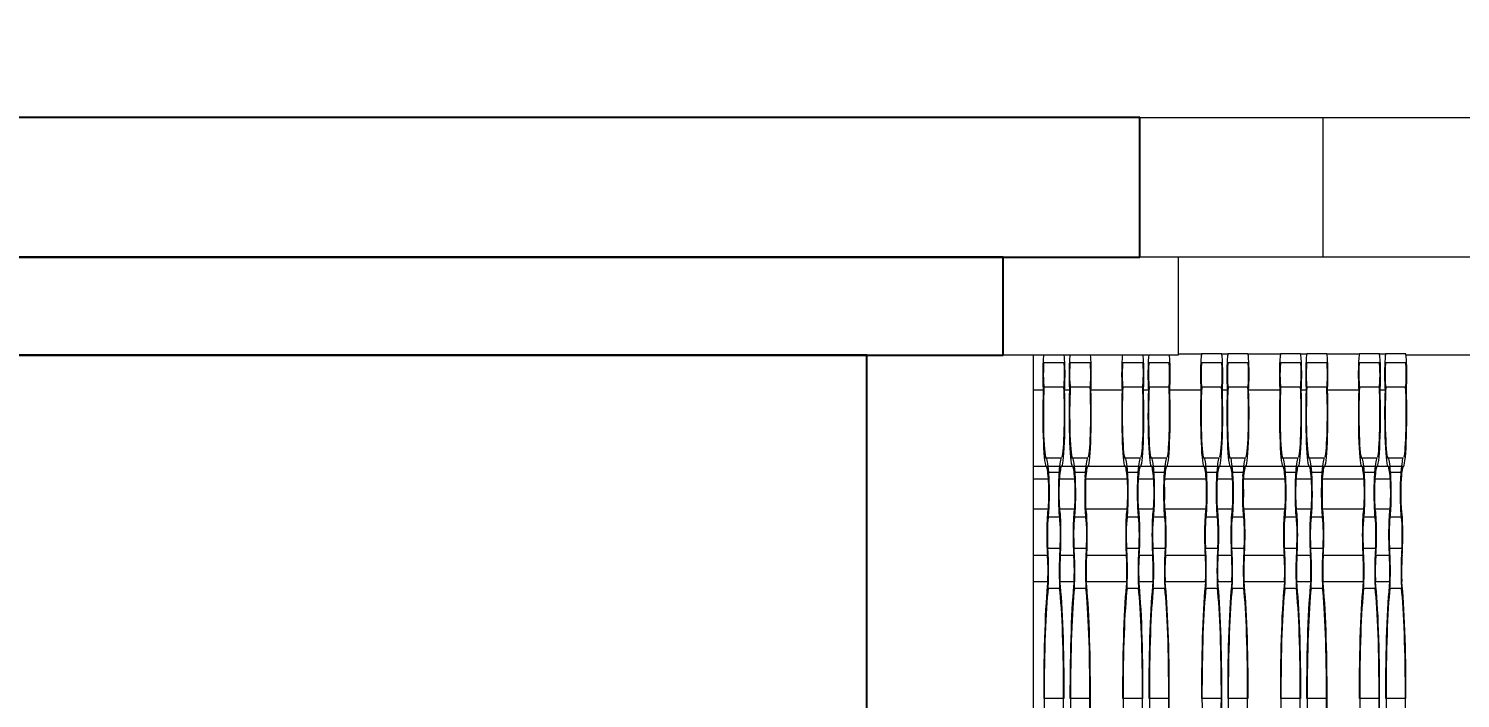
# Model space of a CAD drawing. Header units: millimetres. Extents: x -2196631 to 160, y -11674 to 51770.
# Drawn here: x -1033480 to -1032968, y 34814 to 35053 of the extents above; entities that cross this region are included whole.
import ezdxf
from ezdxf.enums import TextEntityAlignment as Align

# ---------------------------------------------------------------- set-up
doc = ezdxf.new("R2010")
doc.units = ezdxf.units.MM
doc.linetypes.add('DM1', pattern=[0.35, 0.05, -0.05, 0.2, -0.05])
doc.layers.add('28 Xref BA305$0$A-FLOR-HRAL', color=11, linetype='Continuous', lineweight=9)
doc.layers.add('28 Xref BA305$0$A-GENM', color=13, linetype='Continuous', lineweight=18)
doc.styles.add('E100', font='ROMTH.shx', dxfattribs={"width": 0.85})
doc.styles.add('E175', font='ROMTH.shx', dxfattribs={"width": 0.85, "height": 4})
doc.styles.add('Romens', font='romans.shx', dxfattribs={"width": 0.8})
doc.dimstyles.new('AA-50 mm', dxfattribs={"dimtxt": 120, "dimasz": 120, "dimexe": 160, "dimexo": 12, "dimgap": 100, "dimtad": 1, "dimdec": 0, "dimzin": 0, "dimdsep": 46, "dimtxsty": 'Romens', "dimcen": 0.3, "dimdle": 2, "dimclrd": 1, "dimclre": 1, "dimclrt": 3, "dimadec": 0, "dimazin": 0, "dimtfac": 1, "dimtdec": 0, "dimtix": 1, "dimtmove": 1, "dimatfit": 3, "dimfxl": 0, "dimtolj": 1, "dimtzin": 0, "dimarcsym": 0})

# ---------------------------------------------------------------- blocks, each defined once
blk = doc.blocks.new('28 Xref BA305$0$Railings 47 - Railings 1-3143273-ZONE A_SECTION H')
at = {"layer": '28 Xref BA305$0$A-FLOR-HRAL', "color": 2}
for p, q in [((-1076127.36, 2150), (-1075787.85, 2150)), ((-1075787.85, 2100), (-1076127.36, 2100)), ((-1075833.33, 2065), (-1076097.83, 2065))]:
    blk.add_line(p, q, dxfattribs=at)
blk = doc.blocks.new('28 Xref BA305')
at = {"layer": '28 Xref BA305$0$A-FLOR-HRAL', "color": 2, "lineweight": 25}
for p, q in [((-1033082.53758, 2150), (-1033864.1423, 2150)), ((-1033082.53758, 2100), (-1033082.53758, 2150)), ((-1033864.1423, 2100), (-1033082.53758, 2100)), ((-1033131.36488, 2100), (-1033812.76986, 2100)), ((-1033131.36488, 2065), (-1033131.36488, 2100)), ((-1033812.76986, 2065), (-1033131.36488, 2065)), ((-1033180.19219, 2065), (-1033749.14147, 2065)), ((-1033180.19219, 1715), (-1033180.19219, 2065))]:
    blk.add_line(p, q, dxfattribs=at)
at = {"layer": '28 Xref BA305$0$A-FLOR-HRAL', "color": 2}
for p, q in [((-1033082.53758, 2150), (-1033017.03673, 2150)), ((-1033017.03673, 2100), (-1033017.03673, 2150)), ((-1033017.03673, 2100), (-1033082.53758, 2100)), ((-1033068.82501, 2100), (-1033068.82501, 2065)), ((-1033068.82501, 2065), (-1033131.36488, 2065))]:
    blk.add_line(p, q, dxfattribs=at)
at = {"layer": '28 Xref BA305$0$A-FLOR-HRAL', "color": 255}
blk.add_line((-1033120.61328, 1715), (-1033120.61328, 2065), dxfattribs=at)
at = {"layer": '28 Xref BA305$0$A-GENM', "color": 255}
for p, q in [((-1033116.8421, 2062.44567), (-1033113.27171, 2062.44567)), ((-1033113.27171, 2062.44567), (-1033109.70133, 2062.44567)), ((-1033107.44398, 2062.44567), (-1033103.8736, 2062.44567)), ((-1033103.8736, 2062.44567), (-1033100.30322, 2062.44567)), ((-1033088.64776, 2062.44567), (-1033085.07738, 2062.44567)), ((-1033085.07738, 2062.44567), (-1033081.507, 2062.44567)), ((-1033079.24965, 2062.44567), (-1033075.67927, 2062.44567)), ((-1033075.67927, 2062.44567), (-1033072.10888, 2062.44567)), ((-1033060.88422, 2062.44567), (-1033060.45342, 2062.44567)), ((-1033060.45342, 2062.44567), (-1033056.88304, 2062.44567)), ((-1033056.88304, 2062.44567), (-1033053.31266, 2062.44567)), ((-1033051.05531, 2062.44567), (-1033047.48493, 2062.44567)), ((-1033047.48493, 2062.44567), (-1033043.91455, 2062.44567)), ((-1033032.24151, 2062.44567), (-1033028.67113, 2062.44567)), ((-1033028.67113, 2062.44567), (-1033025.10075, 2062.44567)), ((-1033022.86097, 2062.44567), (-1033019.29059, 2062.44567)), ((-1033019.29059, 2062.44567), (-1033015.72021, 2062.44567)), ((-1033004.06475, 2062.44567), (-1033000.49437, 2062.44567)), ((-1033000.49437, 2062.44567), (-1032996.92399, 2062.44567)), ((-1032994.66664, 2062.44567), (-1032991.09626, 2062.44567)), ((-1032991.09626, 2062.44567), (-1032987.52588, 2062.44567)), ((-1033120.61328, 2052.60624), (-1033117.09536, 2052.60624)), ((-1033117.15328, 2053.69036), (-1033109.71965, 2053.69036)), ((-1033109.67739, 2052.60624), (-1033107.69725, 2052.60624)), ((-1033107.75517, 2053.69036), (-1033100.32153, 2053.69036)), ((-1033100.27928, 2052.60624), (-1033088.90103, 2052.60624)), ((-1033088.76302, 2053.69036), (-1033088.62945, 2053.69036)), ((-1033088.76302, 2053.69036), (-1033081.52531, 2053.69036)), ((-1033081.48305, 2052.60624), (-1033079.50291, 2052.60624)), ((-1033079.56084, 2053.69036), (-1033072.1272, 2053.69036)), ((-1033072.08494, 2052.60624), (-1033060.70669, 2052.60624)), ((-1033060.76461, 2053.69036), (-1033053.33097, 2053.69036)), ((-1033053.28872, 2052.60624), (-1033051.30858, 2052.60624)), ((-1033051.3665, 2053.69036), (-1033043.93286, 2053.69036)), ((-1033043.89061, 2052.60624), (-1033032.49478, 2052.60624)), ((-1033032.5527, 2053.69036), (-1033025.11907, 2053.69036)), ((-1033025.07681, 2052.60624), (-1033023.11424, 2052.60624)), ((-1033023.17216, 2053.69036), (-1033015.73853, 2053.69036)), ((-1033015.69627, 2052.60624), (-1033004.31802, 2052.60624)), ((-1033004.37594, 2053.69036), (-1032996.9423, 2053.69036)), ((-1032996.90005, 2052.60624), (-1032994.91991, 2052.60624)), ((-1032994.97783, 2053.69036), (-1032987.54419, 2053.69036)), ((-1033116.64183, 2028.38284), (-1033115.99288, 2028.38284)), ((-1033116.64183, 2028.38284), (-1033110.55055, 2028.38284)), ((-1033107.2935, 2028.38284), (-1033106.59477, 2028.38284)), ((-1033107.2935, 2028.38284), (-1033101.15243, 2028.38284)), ((-1033088.49727, 2028.38284), (-1033087.79855, 2028.38284)), ((-1033088.49727, 2028.38284), (-1033082.35621, 2028.38284)), ((-1033079.09916, 2028.38284), (-1033078.40043, 2028.38284)), ((-1033079.09916, 2028.38284), (-1033072.9581, 2028.38284)), ((-1033060.30294, 2028.38284), (-1033059.60421, 2028.38284)), ((-1033060.30294, 2028.38284), (-1033054.16187, 2028.38284)), ((-1033050.90482, 2028.38284), (-1033050.2061, 2028.38284)), ((-1033050.90482, 2028.38284), (-1033044.76376, 2028.38284)), ((-1033032.09103, 2028.38284), (-1033031.3923, 2028.38284)), ((-1033032.09103, 2028.38284), (-1033025.94996, 2028.38284)), ((-1033022.71049, 2028.38284), (-1033022.01176, 2028.38284)), ((-1033022.71049, 2028.38284), (-1033016.56943, 2028.38284)), ((-1033003.91426, 2028.38284), (-1033003.21554, 2028.38284)), ((-1033003.91426, 2028.38284), (-1032997.7732, 2028.38284)), ((-1032994.51615, 2028.38284), (-1032993.81742, 2028.38284)), ((-1032994.51615, 2028.38284), (-1032988.37509, 2028.38284)), ((-1033120.61328, 2025.37921), (-1033115.99005, 2025.37921)), ((-1033120.61328, 2025.34365), (-1033116.0625, 2025.34365)), ((-1033115.99005, 2025.34365), (-1033110.48093, 2025.34365)), ((-1033115.45488, 2023.16722), (-1033111.43978, 2023.16722)), ((-1033111.22493, 2025.34365), (-1033106.66439, 2025.34365)), ((-1033111.22142, 2025.37921), (-1033106.59194, 2025.37921)), ((-1033111.22142, 2025.37921), (-1033110.55338, 2025.37921)), ((-1033106.59194, 2025.34365), (-1033101.08282, 2025.34365)), ((-1033106.05677, 2023.16722), (-1033102.04167, 2023.16722)), ((-1033101.82682, 2025.34365), (-1033087.86816, 2025.34365)), ((-1033101.8233, 2025.37921), (-1033087.79572, 2025.37921)), ((-1033101.8233, 2025.37921), (-1033101.15526, 2025.37921)), ((-1033087.79572, 2025.34365), (-1033082.28659, 2025.34365)), ((-1033087.26055, 2023.16722), (-1033083.24545, 2023.16722)), ((-1033083.03059, 2025.34365), (-1033078.47005, 2025.34365)), ((-1033083.02708, 2025.37921), (-1033078.3976, 2025.37921)), ((-1033083.02708, 2025.37921), (-1033082.35904, 2025.37921)), ((-1033078.3976, 2025.34365), (-1033072.88848, 2025.34365)), ((-1033077.86243, 2023.16722), (-1033073.84734, 2023.16722)), ((-1033073.63248, 2025.34365), (-1033059.67383, 2025.34365)), ((-1033073.62897, 2025.37921), (-1033059.60138, 2025.37921)), ((-1033073.62897, 2025.37921), (-1033072.96093, 2025.37921)), ((-1033059.60138, 2025.34365), (-1033054.09226, 2025.34365)), ((-1033059.06621, 2023.16722), (-1033055.05111, 2023.16722)), ((-1033054.83625, 2025.34365), (-1033050.27571, 2025.34365)), ((-1033054.83274, 2025.37921), (-1033050.20327, 2025.37921)), ((-1033054.83274, 2025.37921), (-1033054.1647, 2025.37921)), ((-1033050.20327, 2025.34365), (-1033044.69415, 2025.34365)), ((-1033049.6681, 2023.16722), (-1033045.653, 2023.16722)), ((-1033045.43814, 2025.34365), (-1033031.46192, 2025.34365)), ((-1033045.43463, 2025.37921), (-1033031.38947, 2025.37921)), ((-1033045.43463, 2025.37921), (-1033044.76659, 2025.37921)), ((-1033031.38947, 2025.34365), (-1033025.88035, 2025.34365)), ((-1033030.8543, 2023.16722), (-1033026.8392, 2023.16722)), ((-1033026.62435, 2025.34365), (-1033022.08138, 2025.34365)), ((-1033026.62083, 2025.37921), (-1033025.95279, 2025.37921)), ((-1033026.62083, 2025.37921), (-1033022.00893, 2025.37921)), ((-1033022.00893, 2025.34365), (-1033016.49981, 2025.34365)), ((-1033021.47376, 2023.16722), (-1033017.45866, 2023.16722)), ((-1033017.24381, 2025.34365), (-1033003.28515, 2025.34365)), ((-1033017.2403, 2025.37921), (-1033003.21271, 2025.37921)), ((-1033017.2403, 2025.37921), (-1033016.57225, 2025.37921)), ((-1033003.21271, 2025.34365), (-1032997.70359, 2025.34365)), ((-1033002.67754, 2023.16722), (-1032998.66244, 2023.16722)), ((-1032998.44758, 2025.34365), (-1032993.88704, 2025.34365)), ((-1032998.44407, 2025.37921), (-1032993.8146, 2025.37921)), ((-1032998.44407, 2025.37921), (-1032997.77603, 2025.37921)), ((-1032993.8146, 2025.34365), (-1032988.30547, 2025.34365)), ((-1032993.27942, 2023.16722), (-1032989.26433, 2023.16722)), ((-1032989.04596, 2025.37921), (-1032988.37792, 2025.37921)), ((-1033120.61328, 2020.81345), (-1033115.22104, 2020.81345)), ((-1033111.57019, 2020.81345), (-1033105.82293, 2020.81345)), ((-1033101.9968, 2020.81345), (-1033087.0267, 2020.81345)), ((-1033083.37586, 2020.81345), (-1033077.62859, 2020.81345)), ((-1033073.80247, 2020.81345), (-1033058.83237, 2020.81345)), ((-1033055.18152, 2020.81345), (-1033049.43425, 2020.81345)), ((-1033045.59056, 2020.81345), (-1033030.62046, 2020.81345)), ((-1033026.96961, 2020.81345), (-1033021.23992, 2020.81345)), ((-1033017.41379, 2020.81345), (-1033002.44369, 2020.81345)), ((-1032998.79285, 2020.81345), (-1032993.04558, 2020.81345)), ((-1033120.61328, 2010.15721), (-1033115.26477, 2010.15721)), ((-1033115.64514, 2007.19297), (-1033111.32961, 2007.19297)), ((-1033111.55371, 2010.15721), (-1033105.86666, 2010.15721)), ((-1033106.24703, 2007.19297), (-1033101.9315, 2007.19297)), ((-1033102.04053, 2010.15721), (-1033087.07043, 2010.15721)), ((-1033087.45081, 2007.19297), (-1033083.13528, 2007.19297)), ((-1033083.35938, 2010.15721), (-1033077.67232, 2010.15721)), ((-1033078.05269, 2007.19297), (-1033073.73716, 2007.19297)), ((-1033073.8462, 2010.15721), (-1033058.8761, 2010.15721)), ((-1033059.25647, 2007.19297), (-1033054.94094, 2007.19297)), ((-1033055.16504, 2010.15721), (-1033049.47798, 2010.15721)), ((-1033049.85836, 2007.19297), (-1033045.54283, 2007.19297)), ((-1033045.63429, 2010.15721), (-1033030.66419, 2010.15721)), ((-1033031.04456, 2007.19297), (-1033026.72903, 2007.19297)), ((-1033026.95313, 2010.15721), (-1033021.28365, 2010.15721)), ((-1033021.66402, 2007.19297), (-1033017.34849, 2007.19297)), ((-1033017.45752, 2010.15721), (-1033002.48742, 2010.15721)), ((-1033002.8678, 2007.19297), (-1032998.55227, 2007.19297)), ((-1032998.77637, 2010.15721), (-1032993.08931, 2010.15721)), ((-1032993.46969, 2007.19297), (-1032989.15415, 2007.19297)), ((-1033115.71908, 1996.06582), (-1033111.06098, 1996.06582)), ((-1033106.32097, 1996.06582), (-1033101.66287, 1996.06582)), ((-1033087.52475, 1996.06582), (-1033082.86665, 1996.06582)), ((-1033078.12663, 1996.06582), (-1033073.46854, 1996.06582)), ((-1033059.33041, 1996.06582), (-1033054.67231, 1996.06582)), ((-1033049.9323, 1996.06582), (-1033045.2742, 1996.06582)), ((-1033031.1185, 1996.06582), (-1033026.4604, 1996.06582)), ((-1033021.73796, 1996.06582), (-1033017.07986, 1996.06582)), ((-1033002.94174, 1996.06582), (-1032998.28364, 1996.06582)), ((-1032993.54363, 1996.06582), (-1032988.88553, 1996.06582)), ((-1033120.61328, 1993.55123), (-1033115.58816, 1993.55123)), ((-1033111.24246, 1993.55123), (-1033106.19005, 1993.55123)), ((-1033101.84435, 1993.55123), (-1033087.39383, 1993.55123)), ((-1033083.04813, 1993.55123), (-1033077.99571, 1993.55123)), ((-1033073.65002, 1993.55123), (-1033059.19949, 1993.55123)), ((-1033054.85379, 1993.55123), (-1033049.80138, 1993.55123)), ((-1033045.45568, 1993.55123), (-1033030.98758, 1993.55123)), ((-1033026.64188, 1993.55123), (-1033021.60704, 1993.55123)), ((-1033017.26134, 1993.55123), (-1033002.81082, 1993.55123)), ((-1032998.46512, 1993.55123), (-1032993.41271, 1993.55123)), ((-1033120.61328, 1984.10303), (-1033115.44822, 1984.10303)), ((-1033115.32646, 1981.74273), (-1033111.21696, 1981.74273)), ((-1033111.31241, 1984.10303), (-1033106.05011, 1984.10303)), ((-1033105.92835, 1981.74273), (-1033101.81885, 1981.74273)), ((-1033101.9143, 1984.10303), (-1033087.25389, 1984.10303)), ((-1033087.13213, 1981.74273), (-1033083.02263, 1981.74273)), ((-1033083.11808, 1984.10303), (-1033077.85577, 1984.10303)), ((-1033077.73402, 1981.74273), (-1033073.62451, 1981.74273)), ((-1033073.71997, 1984.10303), (-1033059.05955, 1984.10303)), ((-1033058.93779, 1981.74273), (-1033054.82829, 1981.74273)), ((-1033054.92374, 1984.10303), (-1033049.66144, 1984.10303)), ((-1033049.53968, 1981.74273), (-1033045.43018, 1981.74273)), ((-1033045.52563, 1984.10303), (-1033030.84764, 1984.10303)), ((-1033030.72588, 1981.74273), (-1033026.61638, 1981.74273)), ((-1033026.71183, 1984.10303), (-1033021.4671, 1984.10303)), ((-1033021.34534, 1981.74273), (-1033017.23584, 1981.74273)), ((-1033017.33129, 1984.10303), (-1033002.67088, 1984.10303)), ((-1033002.54912, 1981.74273), (-1032998.43962, 1981.74273)), ((-1032998.53507, 1984.10303), (-1032993.27276, 1984.10303)), ((-1032993.15101, 1981.74273), (-1032989.04151, 1981.74273)), ((-1033116.73303, 1942.49215), (-1033109.81039, 1942.49215)), ((-1033107.33492, 1942.49215), (-1033100.41228, 1942.49215)), ((-1033088.5387, 1942.49215), (-1033081.61606, 1942.49215)), ((-1033079.14059, 1942.49215), (-1033072.21795, 1942.49215)), ((-1033060.34436, 1942.49215), (-1033053.42172, 1942.49215)), ((-1033050.94625, 1942.49215), (-1033044.02361, 1942.49215)), ((-1033032.13245, 1942.49215), (-1033025.20981, 1942.49215)), ((-1033022.75191, 1942.49215), (-1033015.82927, 1942.49215)), ((-1033003.95569, 1942.49215), (-1032997.03305, 1942.49215)), ((-1032994.55758, 1942.49215), (-1032987.63494, 1942.49215))]:
    blk.add_line(p, q, dxfattribs=at)
at = {"layer": '28 Xref BA305$0$A-GENM', "color": 2}
for p, q in [((-1033068.82501, 2065.44567), (-1033060.47316, 2065.44567)), ((-1033056.88304, 2065.44567), (-1033060.47316, 2065.44567)), ((-1033053.29292, 2065.44567), (-1033056.88304, 2065.44567)), ((-1033053.29292, 2065.44567), (-1033051.07505, 2065.44567)), ((-1033047.48493, 2065.44567), (-1033051.07505, 2065.44567)), ((-1033043.89481, 2065.44567), (-1033047.48493, 2065.44567)), ((-1033043.89481, 2065.44567), (-1033032.26126, 2065.44567)), ((-1033028.67113, 2065.44567), (-1033032.26126, 2065.44567)), ((-1033025.08101, 2065.44567), (-1033028.67113, 2065.44567)), ((-1033025.08101, 2065.44567), (-1033022.88072, 2065.44567)), ((-1033019.29059, 2065.44567), (-1033022.88072, 2065.44567)), ((-1033015.70047, 2065.44567), (-1033019.29059, 2065.44567)), ((-1033015.70047, 2065.44567), (-1033004.08449, 2065.44567)), ((-1033000.49437, 2065.44567), (-1033004.08449, 2065.44567)), ((-1032996.90425, 2065.44567), (-1033000.49437, 2065.44567)), ((-1032996.90425, 2065.44567), (-1032994.68638, 2065.44567)), ((-1032991.09626, 2065.44567), (-1032994.68638, 2065.44567)), ((-1032987.50613, 2065.44567), (-1032991.09626, 2065.44567))]:
    blk.add_line(p, q, dxfattribs=at)
at = {"layer": '28 Xref BA305$0$A-GENM', "color": 255}
for centre, major_axis, start_param, end_param in [((-1033116.77545, 2058.09821), (0, 7.47389), 0.429973116, 2.396199342), ((-1033116.77545, 2058.09821), (0, 4.47389), 0.238298967, 2.969560471), ((-1033109.76798, 2058.09821), (0, 4.47389), 3.313624836, 6.044886341), ((-1033109.76798, 2058.09821), (0, 7.47389), 3.886985965, 5.853212191), ((-1033107.37734, 2058.09821), (0, 7.47389), 0.429973116, 2.396199342), ((-1033107.37734, 2058.09821), (0, 4.47389), 0.238298966, 2.969560471), ((-1033100.36987, 2058.09821), (0, 4.47389), 3.313624836, 6.044886341), ((-1033100.36987, 2058.09821), (0, 7.47389), 3.886985965, 5.853212191), ((-1033088.58111, 2058.09821), (0, 7.47389), 0.39718904, 2.396199342), ((-1033088.58111, 2058.09821), (0, 4.47389), 0.238298965, 2.969560472), ((-1033081.57364, 2058.09821), (0, 4.47389), 3.313624836, 6.044886341), ((-1033081.57364, 2058.09821), (0, 7.47389), 3.886985965, 5.853212191), ((-1033079.183, 2058.09821), (0, 7.47389), 0.429973116, 2.396199342), ((-1033079.183, 2058.09821), (0, 4.47389), 0.238298966, 2.969560471), ((-1033072.17553, 2058.09821), (0, 4.47389), 3.313624836, 6.044886341), ((-1033072.17553, 2058.09821), (0, 7.47389), 3.886985965, 5.853212191), ((-1033060.38678, 2058.09821), (0, 7.47389), 0.184194838, 2.396199342), ((-1033060.38678, 2058.09821), (0, 4.47389), 0.238298967, 2.969560471), ((-1033053.37931, 2058.09821), (0, 4.47389), 3.313624836, 6.044886341), ((-1033053.37931, 2058.09821), (0, 7.47389), 3.886985965, 6.09899047), ((-1033050.98866, 2058.09821), (0, 7.47389), 0.184194838, 2.396199342), ((-1033050.98866, 2058.09821), (0, 4.47389), 0.238298967, 2.969560471), ((-1033043.98119, 2058.09821), (0, 4.47389), 3.313624836, 6.044886341), ((-1033043.98119, 2058.09821), (0, 7.47389), 3.886985965, 6.098990469), ((-1033032.17487, 2058.09821), (0, 7.47389), 0.184194838, 2.396199342), ((-1033032.17487, 2058.09821), (0, 4.47389), 0.238298966, 2.969560472), ((-1033025.1674, 2058.09821), (0, 4.47389), 3.313624835, 6.044886341), ((-1033025.1674, 2058.09821), (0, 7.47389), 3.886985965, 6.09899047), ((-1033022.79433, 2058.09821), (0, 7.47389), 0.184194838, 2.396199342), ((-1033022.79433, 2058.09821), (0, 4.47389), 0.238298967, 2.969560471), ((-1033015.78686, 2058.09821), (0, 4.47389), 3.313624835, 6.044886341), ((-1033015.78686, 2058.09821), (0, 7.47389), 3.886985965, 6.09899047), ((-1033003.9981, 2058.09821), (0, 7.47389), 0.184194838, 2.396199342), ((-1033003.9981, 2058.09821), (0, 4.47389), 0.238298966, 2.969560471), ((-1032996.99063, 2058.09821), (0, 4.47389), 3.313624837, 6.044886341), ((-1032996.99063, 2058.09821), (0, 7.47389), 3.886985965, 6.09899047), ((-1032994.59999, 2058.09821), (0, 7.47389), 0.184194838, 2.396199342), ((-1032994.59999, 2058.09821), (0, 4.47389), 0.238298967, 2.969560471), ((-1032987.59252, 2058.09821), (0, 4.47389), 3.313624835, 6.044886342), ((-1032987.59252, 2058.09821), (0, 7.47389), 3.886985965, 6.09899047), ((-1033116.0625, 2043.88754), (0, 18.54389), 1.08131768, 3.203535979), ((-1033116.0625, 2043.88754), (0, 15.54389), 0.888399921, 3.212619668), ((-1033110.48093, 2043.88754), (0, 18.54389), 3.079649328, 5.201867627), ((-1033110.48093, 2043.88754), (0, 15.54389), 3.328812278, 5.394785386), ((-1033106.66439, 2043.88754), (0, 18.54389), 1.08131768, 3.203535979), ((-1033106.66439, 2043.88754), (0, 15.54389), 0.888399921, 3.212619668), ((-1033101.08282, 2043.88754), (0, 18.54389), 3.079649328, 5.201867627), ((-1033101.08282, 2043.88754), (0, 15.54389), 3.328812278, 5.394785386), ((-1033087.86816, 2043.88754), (0, 18.54389), 1.08131768, 3.203535979), ((-1033087.86816, 2043.88754), (0, 15.54389), 0.888399921, 3.212619668), ((-1033082.28659, 2043.88754), (0, 18.54389), 3.079649328, 5.201867627), ((-1033082.28659, 2043.88754), (0, 15.54389), 3.328812278, 5.394785386), ((-1033078.47005, 2043.88754), (0, 18.54389), 1.08131768, 3.203535979), ((-1033078.47005, 2043.88754), (0, 15.54389), 0.888399921, 3.212619668), ((-1033072.88848, 2043.88754), (0, 18.54389), 3.079649328, 5.201867627), ((-1033072.88848, 2043.88754), (0, 15.54389), 3.328812278, 5.394785386), ((-1033059.67383, 2043.88754), (0, 18.54389), 1.08131768, 3.203535979), ((-1033059.67383, 2043.88754), (0, 15.54389), 0.888399921, 3.212619668), ((-1033054.09226, 2043.88754), (0, 18.54389), 3.079649328, 5.201867627), ((-1033054.09226, 2043.88754), (0, 15.54389), 3.328812278, 5.394785386), ((-1033050.27571, 2043.88754), (0, 18.54389), 1.08131768, 3.203535979), ((-1033050.27571, 2043.88754), (0, 15.54389), 0.888399921, 3.212619668), ((-1033044.69415, 2043.88754), (0, 18.54389), 3.079649328, 5.201867628), ((-1033044.69415, 2043.88754), (0, 15.54389), 3.328812278, 5.394785386), ((-1033031.46192, 2043.88754), (0, 18.54389), 1.08131768, 3.203535979), ((-1033031.46192, 2043.88754), (0, 15.54389), 0.888399921, 3.212619668), ((-1033025.88035, 2043.88754), (0, 18.54389), 3.079649328, 5.201867627), ((-1033025.88035, 2043.88754), (0, 15.54389), 3.328812278, 5.394785386), ((-1033022.08138, 2043.88754), (0, 18.54389), 1.08131768, 3.203535979), ((-1033022.08138, 2043.88754), (0, 15.54389), 0.888399921, 3.212619668), ((-1033016.49981, 2043.88754), (0, 18.54389), 3.079649328, 5.201867627), ((-1033016.49981, 2043.88754), (0, 15.54389), 3.328812278, 5.394785386), ((-1033003.28515, 2043.88754), (0, 18.54389), 1.08131768, 3.203535979), ((-1033003.28515, 2043.88754), (0, 15.54389), 0.888399921, 3.212619668), ((-1032997.70359, 2043.88754), (0, 18.54389), 3.079649328, 5.201867627), ((-1032997.70359, 2043.88754), (0, 15.54389), 3.328812278, 5.394785386), ((-1032993.88704, 2043.88754), (0, 18.54389), 1.08131768, 3.203535979), ((-1032993.88704, 2043.88754), (0, 15.54389), 0.888399921, 3.212619668), ((-1032988.30547, 2043.88754), (0, 18.54389), 3.079649328, 5.201867627), ((-1032988.30547, 2043.88754), (0, 15.54389), 3.328812278, 5.394785386), ((-1033116.04253, 2004.61622), (0, 23.77963), 5.607248826, 6.250099204), ((-1033110.5009, 2004.61622), (0, 23.77963), 0.033086103, 0.675936481), ((-1033106.64441, 2004.61622), (0, 23.77963), 5.607248826, 6.250099204), ((-1033101.10279, 2004.61622), (0, 23.77963), 0.033086103, 0.675936481), ((-1033087.84819, 2004.61622), (0, 23.77963), 5.607248826, 6.250099204), ((-1033082.30657, 2004.61622), (0, 23.77963), 0.033086103, 0.675936481), ((-1033078.45008, 2004.61622), (0, 23.77963), 5.607248826, 6.250099204), ((-1033072.90845, 2004.61622), (0, 23.77963), 0.033086103, 0.675936481), ((-1033059.65385, 2004.61622), (0, 23.77963), 5.607248826, 6.250099204), ((-1033054.11223, 2004.61622), (0, 23.77963), 0.033086103, 0.675936481), ((-1033050.25574, 2004.61622), (0, 23.77963), 5.607248826, 6.250099204), ((-1033044.71412, 2004.61622), (0, 23.77963), 0.033086103, 0.675936481), ((-1033031.44194, 2004.61622), (0, 23.77963), 5.607248826, 6.250099204), ((-1033025.90032, 2004.61622), (0, 23.77963), 0.033086103, 0.675936481), ((-1033022.0614, 2004.61622), (0, 23.77963), 5.607248826, 6.250099204), ((-1033016.51978, 2004.61622), (0, 23.77963), 0.033086103, 0.675936481), ((-1033003.26518, 2004.61622), (0, 23.77963), 5.607248826, 6.250099205), ((-1032997.72356, 2004.61622), (0, 23.77963), 0.033086103, 0.675936481), ((-1032993.86707, 2004.61622), (0, 23.77963), 5.607248826, 6.250099205), ((-1032988.32545, 2004.61622), (0, 23.77963), 0.033086103, 0.675936481), ((-1033116.04253, 2004.61622), (0, 20.77963), 5.606218081, 6.243161425), ((-1033115.4703, 2015.71963), (0, 9.44569), 3.58637409, 5.620697166), ((-1033111.07313, 2015.71963), (0, 9.44569), 0.662488141, 2.696811217), ((-1033110.5009, 2004.61622), (0, 20.77963), 0.040023882, 0.676967227), ((-1033106.64441, 2004.61622), (0, 20.77963), 5.60621808, 6.243161425), ((-1033106.07218, 2015.71963), (0, 9.44569), 3.58637409, 5.620697165), ((-1033101.67502, 2015.71963), (0, 9.44569), 0.662488141, 2.696811217), ((-1033102.81829, 2004.61622), (0, 20.77963), 5.60621808, 5.712816613), ((-1033101.10279, 2004.61622), (0, 20.77963), 0.040023882, 0.676967227), ((-1033087.84819, 2004.61622), (0, 20.77963), 5.60621808, 6.243161425), ((-1033087.27596, 2015.71963), (0, 9.44569), 3.58637409, 5.620697165), ((-1033082.8788, 2015.71963), (0, 9.44569), 0.662488141, 2.696811217), ((-1033082.30657, 2004.61622), (0, 20.77963), 0.040023882, 0.676967227), ((-1033078.45008, 2004.61622), (0, 20.77963), 5.60621808, 6.243161425), ((-1033077.87785, 2015.71963), (0, 9.44569), 3.58637409, 5.620697165), ((-1033073.48068, 2015.71963), (0, 9.44569), 0.662488141, 2.696811217), ((-1033074.62395, 2004.61622), (0, 20.77963), 5.60621808, 5.712816613), ((-1033072.90845, 2004.61622), (0, 20.77963), 0.040023882, 0.676967227), ((-1033059.65385, 2004.61622), (0, 20.77963), 5.606218081, 6.243161425), ((-1033059.08162, 2015.71963), (0, 9.44569), 3.58637409, 5.620697166), ((-1033054.68446, 2015.71963), (0, 9.44569), 0.662488141, 2.696811217), ((-1033054.11223, 2004.61622), (0, 20.77963), 0.040023882, 0.676967227), ((-1033050.25574, 2004.61622), (0, 20.77963), 5.606218081, 6.243161425), ((-1033049.68351, 2015.71963), (0, 9.44569), 3.58637409, 5.620697165), ((-1033045.28635, 2015.71963), (0, 9.44569), 0.662488142, 2.696811217), ((-1033046.41204, 2004.61622), (0, 20.77963), 5.60621808, 5.722564837), ((-1033044.71412, 2004.61622), (0, 20.77963), 0.040023882, 0.676967227), ((-1033031.44194, 2004.61622), (0, 20.77963), 5.60621808, 6.243161425), ((-1033030.86972, 2015.71963), (0, 9.44569), 3.58637409, 5.620697165), ((-1033026.47255, 2015.71963), (0, 9.44569), 0.662488141, 2.696811217), ((-1033025.90032, 2004.61622), (0, 20.77963), 0.040023882, 0.676967227), ((-1033022.0614, 2004.61622), (0, 20.77963), 5.60621808, 6.243161425), ((-1033021.48918, 2015.71963), (0, 9.44569), 3.58637409, 5.620697165), ((-1033017.09201, 2015.71963), (0, 9.44569), 0.662488141, 2.696811217), ((-1033018.23528, 2004.61622), (0, 20.77963), 5.60621808, 5.712816614), ((-1033016.51978, 2004.61622), (0, 20.77963), 0.040023882, 0.676967227), ((-1033003.26518, 2004.61622), (0, 20.77963), 5.60621808, 6.243161425), ((-1033002.69295, 2015.71963), (0, 9.44569), 3.58637409, 5.620697166), ((-1032998.29579, 2015.71963), (0, 9.44569), 0.662488141, 2.696811217), ((-1032997.72356, 2004.61622), (0, 20.77963), 0.040023882, 0.676967227), ((-1032993.86707, 2004.61622), (0, 20.77963), 5.60621808, 6.243161425), ((-1032993.29484, 2015.71963), (0, 9.44569), 3.58637409, 5.620697165), ((-1032988.89767, 2015.71963), (0, 9.44569), 0.662488141, 2.696811217), ((-1032988.32545, 2004.61622), (0, 20.77963), 0.040023882, 0.676967227), ((-1033115.4703, 2015.71963), (0, 6.44569), 3.671271537, 5.623633611), ((-1033111.07313, 2015.71963), (0, 6.44569), 0.659551696, 2.61191377), ((-1033106.07218, 2015.71963), (0, 6.44569), 3.671271537, 5.623633611), ((-1033101.67502, 2015.71963), (0, 6.44569), 0.659551696, 2.61191377), ((-1033102.24606, 2015.71963), (0, 6.44569), 3.671271537, 5.623633611), ((-1033087.27596, 2015.71963), (0, 6.44569), 3.671271537, 5.623633611), ((-1033082.8788, 2015.71963), (0, 6.44569), 0.659551696, 2.61191377), ((-1033077.87785, 2015.71963), (0, 6.44569), 3.671271537, 5.623633611), ((-1033073.48068, 2015.71963), (0, 6.44569), 0.659551696, 2.61191377), ((-1033074.05172, 2015.71963), (0, 6.44569), 3.671271537, 5.623633611), ((-1033059.08162, 2015.71963), (0, 6.44569), 3.671271537, 5.623633611), ((-1033054.68446, 2015.71963), (0, 6.44569), 0.659551696, 2.61191377), ((-1033049.68351, 2015.71963), (0, 6.44569), 3.671271537, 5.623633611), ((-1033045.28635, 2015.71963), (0, 6.44569), 0.659551696, 2.61191377), ((-1033045.83982, 2015.71963), (0, 6.44569), 3.671271537, 5.623633611), ((-1033030.86972, 2015.71963), (0, 6.44569), 3.671271537, 5.623633611), ((-1033026.47255, 2015.71963), (0, 6.44569), 0.659551696, 2.61191377), ((-1033021.48918, 2015.71963), (0, 6.44569), 3.671271537, 5.623633611), ((-1033017.09201, 2015.71963), (0, 6.44569), 0.659551696, 2.61191377), ((-1033017.66305, 2015.71963), (0, 6.44569), 3.671271537, 5.62363361), ((-1033002.69295, 2015.71963), (0, 6.44569), 3.671271537, 5.623633611), ((-1032998.29579, 2015.71963), (0, 6.44569), 0.659551696, 2.61191377), ((-1032993.29484, 2015.71963), (0, 6.44569), 3.671271538, 5.623633611), ((-1032988.89767, 2015.71963), (0, 6.44569), 0.659551696, 2.61191377), ((-1033115.21311, 2000.81097), (0, 9.38201), 0.087355114, 2.455606136), ((-1033115.21311, 2000.81097), (0, 6.38201), 0.001745669, 2.409115533), ((-1033111.33032, 2000.81097), (0, 6.38201), 3.874069775, 6.281439638), ((-1033111.33032, 2000.81097), (0, 9.38201), 3.827579171, 6.195830193), ((-1033105.815, 2000.81097), (0, 9.38201), 0.087355114, 2.455606136), ((-1033105.815, 2000.81097), (0, 6.38201), 0.001745669, 2.409115533), ((-1033101.9322, 2000.81097), (0, 6.38201), 3.874069774, 6.281439638), ((-1033101.9322, 2000.81097), (0, 9.38201), 3.827579171, 6.195830193), ((-1033087.01878, 2000.81097), (0, 9.38201), 0.087355115, 2.455606136), ((-1033087.01878, 2000.81097), (0, 6.38201), 0.001745669, 2.409115533), ((-1033083.13598, 2000.81097), (0, 6.38201), 3.874069774, 6.281439638), ((-1033083.13598, 2000.81097), (0, 9.38201), 3.827579171, 6.195830193), ((-1033077.62066, 2000.81097), (0, 9.38201), 0.087355114, 2.455606136), ((-1033077.62066, 2000.81097), (0, 6.38201), 0.001745669, 2.409115533), ((-1033073.73787, 2000.81097), (0, 6.38201), 3.874069774, 6.281439638), ((-1033073.73787, 2000.81097), (0, 9.38201), 3.827579171, 6.195830193), ((-1033058.82444, 2000.81097), (0, 9.38201), 0.087355114, 2.455606136), ((-1033058.82444, 2000.81097), (0, 6.38201), 0.001745669, 2.409115533), ((-1033054.94164, 2000.81097), (0, 6.38201), 3.874069775, 6.281439638), ((-1033054.94164, 2000.81097), (0, 9.38201), 3.827579171, 6.195830193), ((-1033049.42633, 2000.81097), (0, 9.38201), 0.087355114, 2.455606136), ((-1033049.42633, 2000.81097), (0, 6.38201), 0.001745669, 2.409115533), ((-1033045.54353, 2000.81097), (0, 6.38201), 3.874069774, 6.281439638), ((-1033045.54353, 2000.81097), (0, 9.38201), 3.827579171, 6.195830193), ((-1033030.61253, 2000.81097), (0, 9.38201), 0.087355115, 2.455606136), ((-1033030.61253, 2000.81097), (0, 6.38201), 0.001745669, 2.409115533), ((-1033026.72973, 2000.81097), (0, 6.38201), 3.874069774, 6.281439638), ((-1033026.72973, 2000.81097), (0, 9.38201), 3.827579171, 6.195830193), ((-1033021.23199, 2000.81097), (0, 9.38201), 0.087355114, 2.455606136), ((-1033021.23199, 2000.81097), (0, 6.38201), 0.001745669, 2.409115533), ((-1033017.34919, 2000.81097), (0, 6.38201), 3.874069774, 6.281439638), ((-1033017.34919, 2000.81097), (0, 9.38201), 3.827579171, 6.195830193), ((-1033002.43577, 2000.81097), (0, 9.38201), 0.087355114, 2.455606136), ((-1033002.43577, 2000.81097), (0, 6.38201), 0.001745669, 2.409115533), ((-1032998.55297, 2000.81097), (0, 6.38201), 3.874069775, 6.281439638), ((-1032998.55297, 2000.81097), (0, 9.38201), 3.827579171, 6.195830193), ((-1032993.03766, 2000.81097), (0, 9.38201), 0.087355114, 2.455606136), ((-1032993.03766, 2000.81097), (0, 6.38201), 0.001745669, 2.409115533), ((-1032989.15486, 2000.81097), (0, 6.38201), 3.874069774, 6.281439638), ((-1032989.15486, 2000.81097), (0, 9.38201), 3.827579171, 6.195830193), ((-1033115.75571, 1987.94383), (0, 9.20413), 3.973143294, 5.793389832), ((-1033110.78772, 1987.94383), (0, 9.20413), 0.489795476, 2.310042013), ((-1033106.3576, 1987.94383), (0, 9.20413), 3.973143294, 5.793389832), ((-1033101.38961, 1987.94383), (0, 9.20413), 0.489795476, 2.310042013), ((-1033087.56137, 1987.94383), (0, 9.20413), 3.973143294, 5.793389831), ((-1033082.59338, 1987.94383), (0, 9.20413), 0.489795476, 2.310042013), ((-1033078.16326, 1987.94383), (0, 9.20413), 3.973143294, 5.793389832), ((-1033073.19527, 1987.94383), (0, 9.20413), 0.489795476, 2.310042013), ((-1033059.36703, 1987.94383), (0, 9.20413), 3.973143294, 5.793389832), ((-1033054.39905, 1987.94383), (0, 9.20413), 0.489795476, 2.310042013), ((-1033049.96892, 1987.94383), (0, 9.20413), 3.973143294, 5.793389832), ((-1033045.00094, 1987.94383), (0, 9.20413), 0.489795476, 2.310042013), ((-1033031.15513, 1987.94383), (0, 9.20413), 3.973143294, 5.793389832), ((-1033026.18714, 1987.94383), (0, 9.20413), 0.489795476, 2.310042013), ((-1033021.77459, 1987.94383), (0, 9.20413), 3.973143294, 5.793389832), ((-1033016.8066, 1987.94383), (0, 9.20413), 0.489795476, 2.310042013), ((-1033002.97836, 1987.94383), (0, 9.20413), 3.973143294, 5.793389832), ((-1032998.01038, 1987.94383), (0, 9.20413), 0.489795476, 2.310042013), ((-1032993.58025, 1987.94383), (0, 9.20413), 3.973143294, 5.793389831), ((-1032988.61226, 1987.94383), (0, 9.20413), 0.489795476, 2.310042013), ((-1033115.75571, 1987.94383), (0, 6.20413), 4.044828385, 5.840995842), ((-1033110.78772, 1987.94383), (0, 6.20413), 0.442189466, 2.238356922), ((-1033106.3576, 1987.94383), (0, 6.20413), 4.044828385, 5.840995842), ((-1033101.38961, 1987.94383), (0, 6.20413), 0.442189466, 2.238356922), ((-1033087.56137, 1987.94383), (0, 6.20413), 4.044828386, 5.840995842), ((-1033082.59338, 1987.94383), (0, 6.20413), 0.442189465, 2.238356922), ((-1033078.16326, 1987.94383), (0, 6.20413), 4.044828385, 5.840995842), ((-1033073.19527, 1987.94383), (0, 6.20413), 0.442189466, 2.238356922), ((-1033059.36703, 1987.94383), (0, 6.20413), 4.044828385, 5.840995842), ((-1033054.39905, 1987.94383), (0, 6.20413), 0.442189465, 2.238356922), ((-1033049.96892, 1987.94383), (0, 6.20413), 4.044828385, 5.840995842), ((-1033045.00094, 1987.94383), (0, 6.20413), 0.442189466, 2.238356922), ((-1033031.15513, 1987.94383), (0, 6.20413), 4.044828386, 5.840995842), ((-1033026.18714, 1987.94383), (0, 6.20413), 0.442189465, 2.238356922), ((-1033021.77459, 1987.94383), (0, 6.20413), 4.044828385, 5.840995842), ((-1033016.8066, 1987.94383), (0, 6.20413), 0.442189466, 2.238356922), ((-1033002.97836, 1987.94383), (0, 6.20413), 4.044828385, 5.840995842), ((-1032998.01038, 1987.94383), (0, 6.20413), 0.442189466, 2.238356922), ((-1032993.58025, 1987.94383), (0, 6.20413), 4.044828385, 5.840995842), ((-1032988.61226, 1987.94383), (0, 6.20413), 0.442189466, 2.238356922), ((-1033114.02725, 1944.09937), (0, 45.90504), 0.512658451, 1.608636473), ((-1033114.02725, 1944.09937), (0, 42.90504), 0.500454909, 1.608265121), ((-1033112.51618, 1944.09937), (0, 42.90504), 4.674920186, 5.782730398), ((-1033112.51618, 1944.09937), (0, 45.90504), 4.674548834, 5.770526856), ((-1033104.62914, 1944.09937), (0, 45.90504), 0.512658451, 1.608636473), ((-1033104.62914, 1944.09937), (0, 42.90504), 0.500454909, 1.608265121), ((-1033103.11806, 1944.09937), (0, 42.90504), 4.674920186, 5.782730398), ((-1033103.11806, 1944.09937), (0, 45.90504), 4.674548834, 5.770526856), ((-1033085.83292, 1944.09937), (0, 45.90504), 0.512658451, 1.608636473), ((-1033085.83292, 1944.09937), (0, 42.90504), 0.500454909, 1.608265121), ((-1033084.32184, 1944.09937), (0, 42.90504), 4.674920186, 5.782730398), ((-1033084.32184, 1944.09937), (0, 45.90504), 4.674548834, 5.770526856), ((-1033076.4348, 1944.09937), (0, 45.90504), 0.512658451, 1.608636473), ((-1033076.4348, 1944.09937), (0, 42.90504), 0.500454909, 1.608265121), ((-1033074.92373, 1944.09937), (0, 42.90504), 4.674920186, 5.782730398), ((-1033074.92373, 1944.09937), (0, 45.90504), 4.674548834, 5.770526856), ((-1033057.63858, 1944.09937), (0, 45.90504), 0.512658451, 1.608636473), ((-1033057.63858, 1944.09937), (0, 42.90504), 0.500454909, 1.608265121), ((-1033056.1275, 1944.09937), (0, 42.90504), 4.674920186, 5.782730398), ((-1033056.1275, 1944.09937), (0, 45.90504), 4.674548834, 5.770526856), ((-1033048.24047, 1944.09937), (0, 45.90504), 0.512658451, 1.608636473), ((-1033048.24047, 1944.09937), (0, 42.90504), 0.500454909, 1.608265121), ((-1033046.72939, 1944.09937), (0, 42.90504), 4.674920186, 5.782730398), ((-1033046.72939, 1944.09937), (0, 45.90504), 4.674548834, 5.770526856), ((-1033029.42667, 1944.09937), (0, 45.90504), 0.512658451, 1.608636473), ((-1033029.42667, 1944.09937), (0, 42.90504), 0.500454909, 1.608265121), ((-1033027.91559, 1944.09937), (0, 42.90504), 4.674920186, 5.782730398), ((-1033027.91559, 1944.09937), (0, 45.90504), 4.674548834, 5.770526856), ((-1033020.04613, 1944.09937), (0, 45.90504), 0.512658451, 1.608636473), ((-1033020.04613, 1944.09937), (0, 42.90504), 0.500454909, 1.608265121), ((-1033018.53506, 1944.09937), (0, 42.90504), 4.674920186, 5.782730398), ((-1033018.53506, 1944.09937), (0, 45.90504), 4.674548834, 5.770526856), ((-1033001.24991, 1944.09937), (0, 45.90504), 0.512658451, 1.608636473), ((-1033001.24991, 1944.09937), (0, 42.90504), 0.500454909, 1.608265121), ((-1032999.73883, 1944.09937), (0, 42.90504), 4.674920186, 5.782730398), ((-1032999.73883, 1944.09937), (0, 45.90504), 4.674548834, 5.770526856), ((-1032991.8518, 1944.09937), (0, 45.90504), 0.512658451, 1.608636473), ((-1032991.8518, 1944.09937), (0, 42.90504), 0.500454909, 1.608265121), ((-1032990.34072, 1944.09937), (0, 42.90504), 4.674920186, 5.782730398), ((-1032990.34072, 1944.09937), (0, 45.90504), 4.674548834, 5.770526856), ((-1033100.61995, 1954.93022), (0, 255.62552), 1.619472939, 2.032350564), ((-1033125.92348, 1954.93022), (0, 255.62552), 4.250834743, 4.663712369), ((-1033091.22183, 1954.93022), (0, 255.62552), 1.619472939, 2.032350564), ((-1033116.52537, 1954.93022), (0, 255.62552), 4.250834743, 4.663712369), ((-1033116.52537, 1954.93022), (0, 258.62552), 4.252175726, 4.663776465), ((-1033072.42561, 1954.93022), (0, 255.62552), 1.619472939, 2.032350564), ((-1033097.72915, 1954.93022), (0, 255.62552), 4.250834743, 4.663712369), ((-1033063.0275, 1954.93022), (0, 255.62552), 1.619472939, 2.032350564), ((-1033088.33103, 1954.93022), (0, 255.62552), 4.250834743, 4.663712369), ((-1033088.33103, 1954.93022), (0, 258.62552), 4.252175726, 4.663776465), ((-1033044.23127, 1954.93022), (0, 255.62552), 1.619472939, 2.032350564), ((-1033069.53481, 1954.93022), (0, 255.62552), 4.250834743, 4.663712369), ((-1033069.53481, 1954.93022), (0, 258.62552), 4.252175726, 4.663776465), ((-1033034.83316, 1954.93022), (0, 255.62552), 1.619472939, 2.032350564), ((-1033060.1367, 1954.93022), (0, 255.62552), 4.250834743, 4.663712369), ((-1033016.01936, 1954.93022), (0, 255.62552), 1.619472939, 2.032350564), ((-1033041.3229, 1954.93022), (0, 255.62552), 4.250834743, 4.663712369), ((-1033006.63882, 1954.93022), (0, 255.62552), 1.619472939, 2.032350564), ((-1033031.94236, 1954.93022), (0, 255.62552), 4.250834743, 4.663712369), ((-1033031.94236, 1954.93022), (0, 258.62552), 4.252175726, 4.663776465), ((-1032987.8426, 1954.93022), (0, 255.62552), 1.619472939, 2.032350564), ((-1033013.14614, 1954.93022), (0, 255.62552), 4.250834743, 4.663712369), ((-1033013.14614, 1954.93022), (0, 258.62552), 4.252175726, 4.663776465), ((-1032978.44449, 1954.93022), (0, 255.62552), 1.619472939, 2.032350564), ((-1033003.74803, 1954.93022), (0, 255.62552), 4.250834743, 4.663712369)]:
    blk.add_ellipse(centre, major_axis=major_axis, ratio=0.063108707, start_param=start_param, end_param=end_param, dxfattribs=at)
at = {"layer": '28 Xref BA305$0$A-FLOR-HRAL', "color": 2}
blk.add_blockref('28 Xref BA305$0$Railings 47 - Railings 1-3143273-ZONE A_SECTION H', (43110.32562, 0), dxfattribs=at)
at = {"color": 10, "linetype": 'Continuous', "style": 'E175', "width": 0.85}
blk.add_attdef('POOL_SIDE_ELEVATION', (-1089924.93658, -4582.55958), '', height=320, dxfattribs=at)
at = {"color": 6, "linetype": 'Continuous', "style": 'E100', "width": 0.85}
blk.add_attdef('SCALE', text='', height=160, dxfattribs=at).set_placement((-1092437.31517, -4942.55958), align=Align.RIGHT)
blk = doc.blocks.new('*D625')
at = {"color": 1, "linetype": 'DM1', "lineweight": -2, "transparency": 16777216}
for p, q in [((-2, 37761.38), (160, 37761.38)), ((-2, 34172.11), (160, 34172.11))]:
    blk.add_line(p, q, dxfattribs=at)
at = {"color": 1, "lineweight": -2, "transparency": 16777216}
blk.add_line((0, 37641.38), (0, 34292.11), dxfattribs=at)
at = {"color": 1, "transparency": 16777216}
for points in [[(-20, 37641.38), (20, 37641.38), (0, 37761.38)], [(-20, 34292.11), (20, 34292.11), (0, 34172.11)]]:
    blk.add_solid(points, dxfattribs=at)
at = {"layer": 'Defpoints', "color": 0, "transparency": 16777216}
for p in [(-1100938.71, 37761.38), (-1100938.71, 34172.11), (0, 34172.11)]:
    blk.add_point(p, dxfattribs=at)
at = {"color": 3, "transparency": 16777216, "insert": (-160, 35966.74), "char_height": 120, "attachment_point": 5, "rotation": 90, "style": 'Romens'}
blk.add_mtext('\\A1;3589', dxfattribs=at)

msp = doc.modelspace()

# ---------------------------------------------------------------- block references
msp.add_blockref('28 Xref BA305', (0, 32871.6594))

# ---------------------------------------------------------------- next in the draw order: dimensions: what is measured, and where the dimension line sits
dim = msp.add_linear_dim(base=(0, 34172.105), p1=(-1100938.7079, 37761.3818), p2=(-1100938.7079, 34172.105), angle=90, dimstyle='AA-50 mm', override={"dimfxl": 2, "dimfxlon": 1})
dim.commit()
dim.dimension.update_dxf_attribs({"geometry": '*D625', "text_midpoint": (-160, 35966.7434)})

doc.saveas('drawing.dxf')
